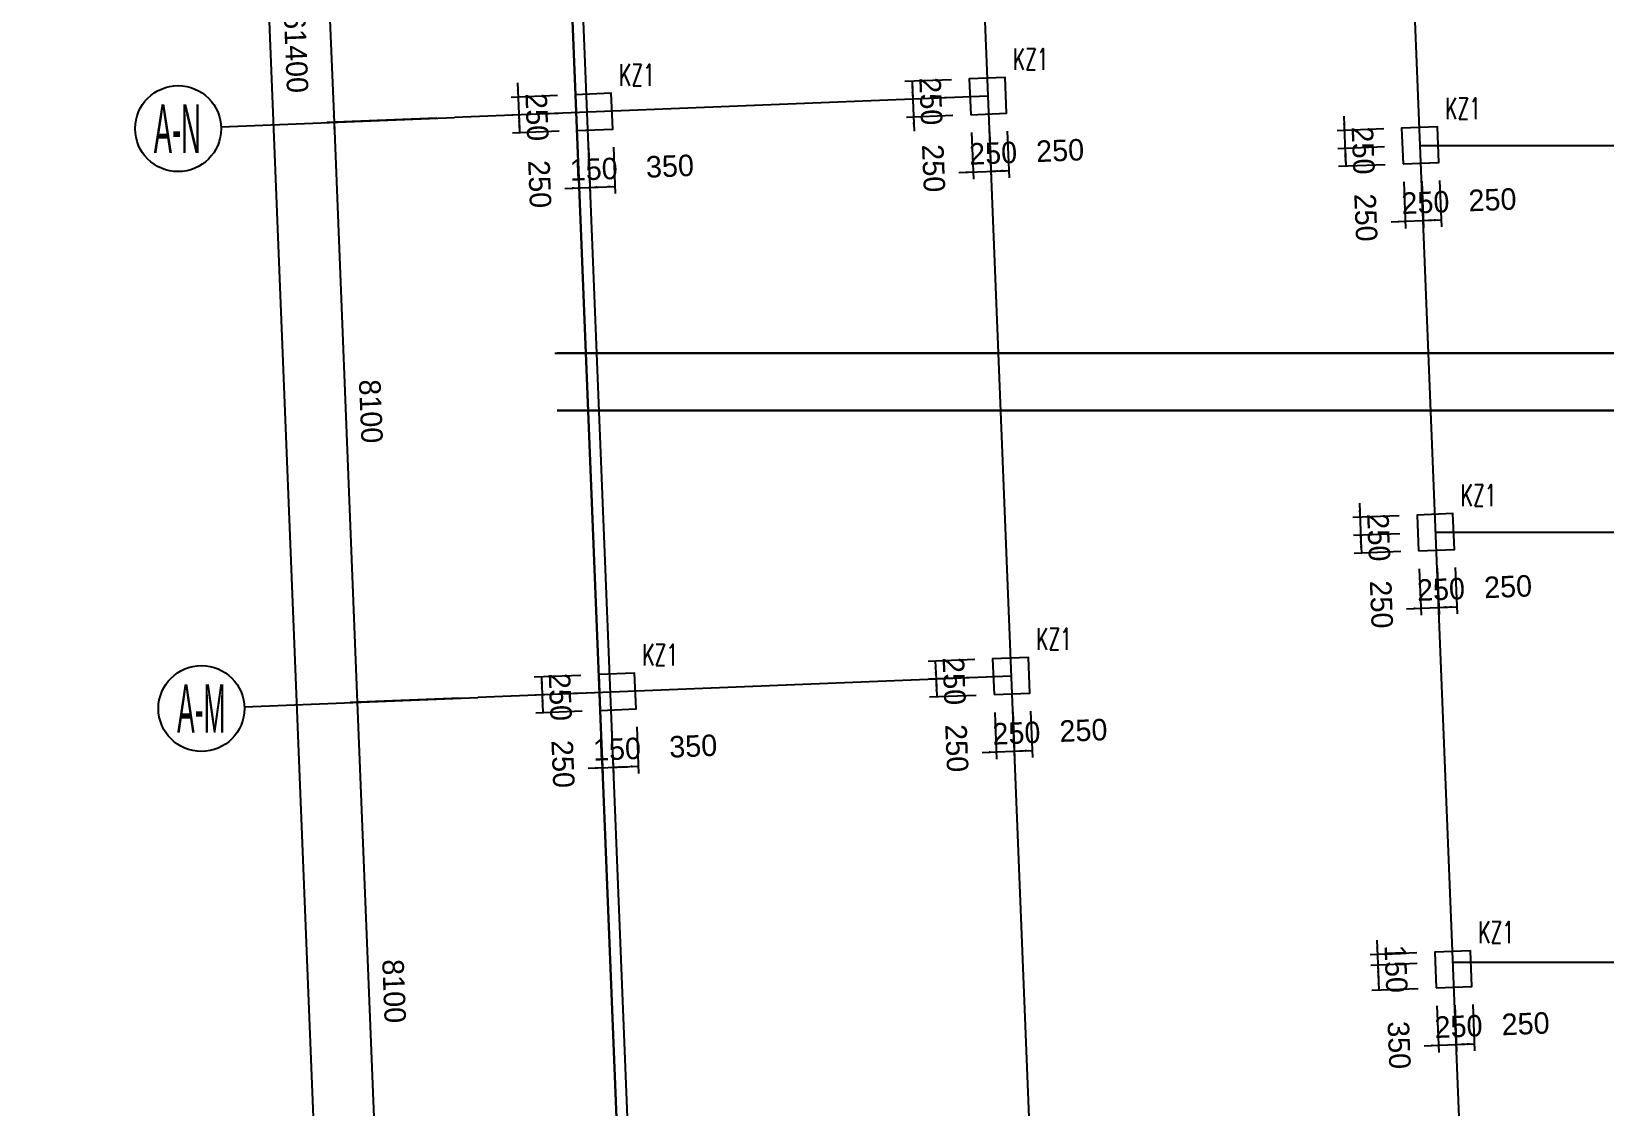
# Model space of a CAD drawing. Extents: x 387171 to 699106, y 11966 to 245688.
# Drawn here: x 471867 to 493817, y 136673 to 151678 of the extents above; entities that cross this region are included whole.
import ezdxf

# ---------------------------------------------------------------- set-up
doc = ezdxf.new("R2010")
doc.units = 0
doc.header["$LTSCALE"] = 100
doc.header["$MEASUREMENT"] = 0
for name, color, linetype in [('COLU', 7, 'Continuous'), ('DIM', 3, 'Continuous'), ('DOTE', 253, 'Continuous'), ('h后浇带', 51, 'Continuous'), ('L-AXIS', 3, 'Continuous'), ('NUM', 7, 'Continuous'), ('Q-dote', 253, 'Continuous')]:
    doc.layers.add(name, color=color, linetype=linetype)
doc.styles.add('hztxt', font='hztxt')
doc.styles.get("Standard").update_dxf_attribs({"font": 'standard'})
doc.dimstyles.get("Standard").update_dxf_attribs({"dimtxt": 300, "dimasz": 100, "dimexe": 100, "dimexo": 250, "dimgap": 100, "dimtad": 0, "dimtoh": 1, "dimdec": 0, "dimdsep": 46, "dimcen": 0.09, "dimclrt": 7, "dimadec": 0, "dimazin": 0, "dimtfac": 1, "dimtdec": 4, "dimtofl": 0, "dimtmove": 0, "dimatfit": 3, "dimfxl": 1, "dimtolj": 1, "dimtzin": 0, "dimarcsym": 0})

# ---------------------------------------------------------------- blocks, each defined once
blk = doc.blocks.new('*D3059')
at = {"layer": 'L-AXIS', "color": 0, "linetype": 'ByBlock', "lineweight": -2}
for p, q in [((474241, 232201), (471867, 232105)), ((478441, 70839), (471967, 232109)), ((480715, 70931), (478341, 70835))]:
    blk.add_line(p, q, dxfattribs=at)
for points in [[(471967, 232109), (471988, 232010), (471954, 232009)], [(478441, 70839), (478420, 70939), (478453, 70940)]]:
    blk.add_solid(points, dxfattribs=at)
at = {"layer": 'L-AXIS', "color": 7, "linetype": 'Continuous', "lineweight": -2, "insert": (475554, 151488), "char_height": 300, "width": 1111.67, "attachment_point": 5, "rotation": 272.2988, "style": 'hztxt'}
blk.add_mtext('161400', dxfattribs=at)
blk = doc.blocks.new('*D3528')
at = {"layer": 'L-AXIS', "color": 0, "linetype": 'ByBlock', "lineweight": -2}
for p, q in [((477847, 142373), (476314, 142312)), ((476414, 142316), (476739, 134222)), ((478172, 134280), (476639, 134218))]:
    blk.add_line(p, q, dxfattribs=at)
for points in [[(476414, 142316), (476435, 142216), (476402, 142215)], [(476739, 134222), (476719, 134321), (476752, 134323)]]:
    blk.add_solid(points, dxfattribs=at)
at = {"layer": 'L-AXIS', "color": 7, "linetype": 'Continuous', "lineweight": -2, "insert": (476926, 138283), "char_height": 300, "width": 775, "attachment_point": 5, "rotation": 272.2988, "style": 'hztxt'}
blk.add_mtext('8100', dxfattribs=at)
blk = doc.blocks.new('*D2511')
at = {"layer": 'L-AXIS', "color": 0, "linetype": 'ByBlock', "lineweight": -2}
for p, q in [((497348, 136753), (496946, 137476)), ((493061, 135204), (496995, 137389)), ((493414, 134569), (493012, 135292))]:
    blk.add_line(p, q, dxfattribs=at)
for points in [[(496995, 137389), (496915, 137326), (496899, 137355)], [(493061, 135204), (493140, 135267), (493156, 135238)]]:
    blk.add_solid(points, dxfattribs=at)
at = {"layer": 'L-AXIS', "color": 7, "linetype": 'Continuous', "lineweight": -2, "insert": (494834, 136667), "char_height": 300, "width": 790, "attachment_point": 5, "rotation": 29.0454, "style": 'hztxt'}
blk.add_mtext('4500', dxfattribs=at)
blk = doc.blocks.new('*D3813')
at = {"layer": 'L-AXIS', "color": 0, "linetype": 'ByBlock', "lineweight": -2}
for p, q in [((477523, 150467), (475989, 150405)), ((476089, 150409), (476414, 142316)), ((477847, 142373), (476314, 142312))]:
    blk.add_line(p, q, dxfattribs=at)
for points in [[(476089, 150409), (476110, 150310), (476077, 150308)], [(476414, 142316), (476394, 142415), (476427, 142416)]]:
    blk.add_solid(points, dxfattribs=at)
at = {"layer": 'L-AXIS', "color": 7, "linetype": 'Continuous', "lineweight": -2, "insert": (476602, 146376), "char_height": 300, "width": 775, "attachment_point": 5, "rotation": 272.2988, "style": 'hztxt'}
blk.add_mtext('8100', dxfattribs=at)
blk = doc.blocks.new('*D4047')
at = {"layer": 'L-AXIS', "color": 0, "linetype": 'ByBlock', "lineweight": -2}
for p, q in [((477198, 158560), (475665, 158499)), ((475764, 158503), (476089, 150409)), ((477523, 150467), (475989, 150405))]:
    blk.add_line(p, q, dxfattribs=at)
for points in [[(475764, 158503), (475785, 158403), (475752, 158402)], [(476089, 150409), (476069, 150508), (476102, 150510)]]:
    blk.add_solid(points, dxfattribs=at)
at = {"layer": 'L-AXIS', "color": 7, "linetype": 'Continuous', "lineweight": -2, "insert": (476277, 154470), "char_height": 300, "width": 775, "attachment_point": 5, "rotation": 272.2988, "style": 'hztxt'}
blk.add_mtext('8100', dxfattribs=at)
blk = doc.blocks.new('_AXISO')
blk.add_circle((0, 0), 0.5)
blk = doc.blocks.new('*D1734')
at = {"layer": 'DIM', "color": 0, "linetype": 'ByBlock', "lineweight": -2}
for p, q in [((490641, 138996), (490663, 138446)), ((491198, 138818), (490549, 138792)), ((491204, 138668), (490555, 138642))]:
    blk.add_line(p, q, dxfattribs=at)
for points in [[(490649, 138796), (490628, 138895), (490661, 138896)], [(490655, 138646), (490675, 138547), (490642, 138545)]]:
    blk.add_solid(points, dxfattribs=at)
at = {"layer": 'DIM', "color": 7, "linetype": 'Continuous', "lineweight": -2, "insert": (490907, 138594), "char_height": 300, "width": 476.67, "attachment_point": 5, "rotation": 272.2988, "style": 'hztxt'}
blk.add_mtext('150', dxfattribs=at)
blk = doc.blocks.new('*D3152')
at = {"layer": 'DIM', "color": 0, "linetype": 'ByBlock', "lineweight": -2}
for p, q in [((491204, 138668), (490555, 138642)), ((490655, 138646), (490669, 138296)), ((491218, 138318), (490569, 138292))]:
    blk.add_line(p, q, dxfattribs=at)
for points in [[(490655, 138646), (490675, 138547), (490642, 138545)], [(490669, 138296), (490648, 138395), (490681, 138397)]]:
    blk.add_solid(points, dxfattribs=at)
at = {"layer": 'DIM', "color": 7, "linetype": 'Continuous', "lineweight": -2, "insert": (490950, 137530), "char_height": 300, "width": 566.67, "attachment_point": 5, "rotation": 272.2988, "style": 'hztxt'}
blk.add_mtext('350', dxfattribs=at)
blk = doc.blocks.new('*D3400')
at = {"layer": 'DIM', "color": 0, "linetype": 'ByBlock', "lineweight": -2}
for p, q in [((491478, 138078), (491504, 137429)), ((491728, 138088), (491754, 137439)), ((491300, 137521), (491950, 137547))]:
    blk.add_line(p, q, dxfattribs=at)
for points in [[(491500, 137529), (491401, 137508), (491400, 137541)], [(491750, 137539), (491849, 137560), (491851, 137526)]]:
    blk.add_solid(points, dxfattribs=at)
at = {"layer": 'DIM', "color": 7, "linetype": 'Continuous', "lineweight": -2, "insert": (491780, 137790), "char_height": 300, "width": 566.67, "attachment_point": 5, "rotation": 2.2988, "style": 'hztxt'}
blk.add_mtext('250', dxfattribs=at)
blk = doc.blocks.new('*D1423')
at = {"layer": 'DIM', "color": 0, "linetype": 'ByBlock', "lineweight": -2}
for p, q in [((491728, 138088), (491754, 137439)), ((491978, 138098), (492004, 137449)), ((491750, 137539), (492000, 137549))]:
    blk.add_line(p, q, dxfattribs=at)
for points in [[(491750, 137539), (491849, 137560), (491851, 137526)], [(492000, 137549), (491900, 137528), (491899, 137562)]]:
    blk.add_solid(points, dxfattribs=at)
at = {"layer": 'DIM', "color": 7, "linetype": 'Continuous', "lineweight": -2, "insert": (492716, 137828), "char_height": 300, "width": 566.67, "attachment_point": 5, "rotation": 2.2988, "style": 'hztxt'}
blk.add_mtext('250', dxfattribs=at)
blk = doc.blocks.new('*D3949')
at = {"layer": 'DIM', "color": 0, "linetype": 'ByBlock', "lineweight": -2}
for p, q in [((490396, 145095), (490422, 144446)), ((490953, 144918), (490304, 144892)), ((490963, 144668), (490314, 144642))]:
    blk.add_line(p, q, dxfattribs=at)
for points in [[(490404, 144896), (490383, 144995), (490416, 144996)], [(490414, 144646), (490434, 144547), (490401, 144545)]]:
    blk.add_solid(points, dxfattribs=at)
at = {"layer": 'DIM', "color": 7, "linetype": 'Continuous', "lineweight": -2, "insert": (490665, 144616), "char_height": 300, "width": 566.67, "attachment_point": 5, "rotation": 272.2988, "style": 'hztxt'}
blk.add_mtext('250', dxfattribs=at)
blk = doc.blocks.new('*D4142')
at = {"layer": 'DIM', "color": 0, "linetype": 'ByBlock', "lineweight": -2}
for p, q in [((490963, 144668), (490314, 144642)), ((490414, 144646), (490424, 144396)), ((490973, 144418), (490324, 144392))]:
    blk.add_line(p, q, dxfattribs=at)
for points in [[(490414, 144646), (490434, 144547), (490401, 144545)], [(490424, 144396), (490403, 144495), (490436, 144497)]]:
    blk.add_solid(points, dxfattribs=at)
at = {"layer": 'DIM', "color": 7, "linetype": 'Continuous', "lineweight": -2, "insert": (490703, 143680), "char_height": 300, "width": 566.67, "attachment_point": 5, "rotation": 272.2988, "style": 'hztxt'}
blk.add_mtext('250', dxfattribs=at)
blk = doc.blocks.new('*D11')
at = {"layer": 'DIM', "color": 0, "linetype": 'ByBlock', "lineweight": -2}
for p, q in [((491233, 144178), (491259, 143529)), ((491483, 144188), (491509, 143539)), ((491055, 143621), (491705, 143647))]:
    blk.add_line(p, q, dxfattribs=at)
for points in [[(491255, 143629), (491156, 143608), (491155, 143641)], [(491505, 143639), (491604, 143659), (491606, 143626)]]:
    blk.add_solid(points, dxfattribs=at)
at = {"layer": 'DIM', "color": 7, "linetype": 'Continuous', "lineweight": -2, "insert": (491535, 143890), "char_height": 300, "width": 566.67, "attachment_point": 5, "rotation": 2.2988, "style": 'hztxt'}
blk.add_mtext('250', dxfattribs=at)
blk = doc.blocks.new('*D4335')
at = {"layer": 'DIM', "color": 0, "linetype": 'ByBlock', "lineweight": -2}
for p, q in [((491483, 144188), (491509, 143539)), ((491733, 144198), (491759, 143549)), ((491505, 143639), (491755, 143649))]:
    blk.add_line(p, q, dxfattribs=at)
for points in [[(491505, 143639), (491604, 143659), (491606, 143626)], [(491755, 143649), (491656, 143628), (491654, 143661)]]:
    blk.add_solid(points, dxfattribs=at)
at = {"layer": 'DIM', "color": 7, "linetype": 'Continuous', "lineweight": -2, "insert": (492471, 143928), "char_height": 300, "width": 566.67, "attachment_point": 5, "rotation": 2.2988, "style": 'hztxt'}
blk.add_mtext('250', dxfattribs=at)
blk = doc.blocks.new('*D2461')
at = {"layer": 'DIM', "color": 0, "linetype": 'ByBlock', "lineweight": -2}
for p, q in [((490179, 150495), (490205, 149846)), ((490737, 150318), (490087, 150292)), ((490747, 150068), (490097, 150042))]:
    blk.add_line(p, q, dxfattribs=at)
for points in [[(490187, 150296), (490166, 150395), (490200, 150396)], [(490197, 150046), (490218, 149947), (490184, 149945)]]:
    blk.add_solid(points, dxfattribs=at)
at = {"layer": 'DIM', "color": 7, "linetype": 'Continuous', "lineweight": -2, "insert": (490448, 150016), "char_height": 300, "width": 566.67, "attachment_point": 5, "rotation": 272.2988, "style": 'hztxt'}
blk.add_mtext('250', dxfattribs=at)
blk = doc.blocks.new('*D2676')
at = {"layer": 'DIM', "color": 0, "linetype": 'ByBlock', "lineweight": -2}
for p, q in [((490747, 150068), (490097, 150042)), ((490197, 150046), (490207, 149796)), ((490757, 149818), (490107, 149792))]:
    blk.add_line(p, q, dxfattribs=at)
for points in [[(490197, 150046), (490218, 149947), (490184, 149945)], [(490207, 149796), (490186, 149895), (490220, 149897)]]:
    blk.add_solid(points, dxfattribs=at)
at = {"layer": 'DIM', "color": 7, "linetype": 'Continuous', "lineweight": -2, "insert": (490486, 149080), "char_height": 300, "width": 566.67, "attachment_point": 5, "rotation": 272.2988, "style": 'hztxt'}
blk.add_mtext('250', dxfattribs=at)
blk = doc.blocks.new('*D3168')
at = {"layer": 'DIM', "color": 0, "linetype": 'ByBlock', "lineweight": -2}
for p, q in [((491016, 149578), (491042, 148929)), ((491266, 149588), (491292, 148939)), ((490839, 149021), (491488, 149047))]:
    blk.add_line(p, q, dxfattribs=at)
for points in [[(491288, 149039), (491388, 149059), (491389, 149026)], [(491038, 149029), (490939, 149008), (490938, 149041)]]:
    blk.add_solid(points, dxfattribs=at)
at = {"layer": 'DIM', "color": 7, "linetype": 'Continuous', "lineweight": -2, "insert": (491318, 149290), "char_height": 300, "width": 566.67, "attachment_point": 5, "rotation": 2.2988, "style": 'hztxt'}
blk.add_mtext('250', dxfattribs=at)
blk = doc.blocks.new('*D3370')
at = {"layer": 'DIM', "color": 0, "linetype": 'ByBlock', "lineweight": -2}
for p, q in [((491266, 149588), (491292, 148939)), ((491516, 149598), (491542, 148949)), ((491288, 149039), (491538, 149049))]:
    blk.add_line(p, q, dxfattribs=at)
for points in [[(491288, 149039), (491388, 149059), (491389, 149026)], [(491538, 149049), (491439, 149028), (491437, 149061)]]:
    blk.add_solid(points, dxfattribs=at)
at = {"layer": 'DIM', "color": 7, "linetype": 'Continuous', "lineweight": -2, "insert": (492254, 149328), "char_height": 300, "width": 566.67, "attachment_point": 5, "rotation": 2.2988, "style": 'hztxt'}
blk.add_mtext('250', dxfattribs=at)
blk = doc.blocks.new('*D413')
at = {"layer": 'DIM', "color": 0, "linetype": 'ByBlock', "lineweight": -2}
for p, q in [((479533, 142691), (478884, 142665)), ((478984, 142669), (478994, 142419)), ((479543, 142441), (478894, 142415))]:
    blk.add_line(p, q, dxfattribs=at)
for points in [[(478984, 142669), (479005, 142570), (478971, 142568)], [(478994, 142419), (478973, 142518), (479007, 142520)]]:
    blk.add_solid(points, dxfattribs=at)
at = {"layer": 'DIM', "color": 7, "linetype": 'Continuous', "lineweight": -2, "insert": (479245, 142389), "char_height": 300, "width": 566.67, "attachment_point": 5, "rotation": 272.2988, "style": 'hztxt'}
blk.add_mtext('250', dxfattribs=at)
blk = doc.blocks.new('*D393')
at = {"layer": 'DIM', "color": 0, "linetype": 'ByBlock', "lineweight": -2}
for p, q in [((479543, 142441), (478894, 142415)), ((478994, 142419), (479004, 142169)), ((479553, 142191), (478904, 142165))]:
    blk.add_line(p, q, dxfattribs=at)
for points in [[(478994, 142419), (479015, 142320), (478981, 142319)], [(479004, 142169), (478983, 142269), (479017, 142270)]]:
    blk.add_solid(points, dxfattribs=at)
at = {"layer": 'DIM', "color": 7, "linetype": 'Continuous', "lineweight": -2, "insert": (479283, 141454), "char_height": 300, "width": 566.67, "attachment_point": 5, "rotation": 272.2988, "style": 'hztxt'}
blk.add_mtext('250', dxfattribs=at)
blk = doc.blocks.new('*D605')
at = {"layer": 'DIM', "color": 0, "linetype": 'ByBlock', "lineweight": -2}
for p, q in [((479813, 141952), (479839, 141302)), ((479963, 141958), (479989, 141308)), ((479636, 141394), (480185, 141416))]:
    blk.add_line(p, q, dxfattribs=at)
for points in [[(479835, 141402), (479736, 141381), (479735, 141415)], [(479985, 141408), (480085, 141429), (480086, 141395)]]:
    blk.add_solid(points, dxfattribs=at)
at = {"layer": 'DIM', "color": 7, "linetype": 'Continuous', "lineweight": -2, "insert": (480037, 141660), "char_height": 300, "width": 476.67, "attachment_point": 5, "rotation": 2.2988, "style": 'hztxt'}
blk.add_mtext('150', dxfattribs=at)
blk = doc.blocks.new('*D860')
at = {"layer": 'DIM', "color": 0, "linetype": 'ByBlock', "lineweight": -2}
for p, q in [((479963, 141958), (479989, 141308)), ((480313, 141972), (480339, 141322)), ((479985, 141408), (480335, 141422))]:
    blk.add_line(p, q, dxfattribs=at)
for points in [[(479985, 141408), (480085, 141429), (480086, 141395)], [(480335, 141422), (480236, 141401), (480234, 141435)]]:
    blk.add_solid(points, dxfattribs=at)
at = {"layer": 'DIM', "color": 7, "linetype": 'Continuous', "lineweight": -2, "insert": (481101, 141703), "char_height": 300, "width": 566.67, "attachment_point": 5, "rotation": 2.2988, "style": 'hztxt'}
blk.add_mtext('350', dxfattribs=at)
blk = doc.blocks.new('*D3550')
at = {"layer": 'DIM', "color": 0, "linetype": 'ByBlock', "lineweight": -2}
for p, q in [((485029, 142912), (484380, 142886)), ((484479, 142890), (484489, 142640)), ((485039, 142662), (484390, 142636))]:
    blk.add_line(p, q, dxfattribs=at)
for points in [[(484479, 142890), (484500, 142790), (484467, 142789)], [(484489, 142640), (484469, 142739), (484502, 142740)]]:
    blk.add_solid(points, dxfattribs=at)
at = {"layer": 'DIM', "color": 7, "linetype": 'Continuous', "lineweight": -2, "insert": (484741, 142610), "char_height": 300, "width": 566.67, "attachment_point": 5, "rotation": 272.2988, "style": 'hztxt'}
blk.add_mtext('250', dxfattribs=at)
blk = doc.blocks.new('*D3796')
at = {"layer": 'DIM', "color": 0, "linetype": 'ByBlock', "lineweight": -2}
for p, q in [((485039, 142662), (484390, 142636)), ((484489, 142640), (484500, 142390)), ((485049, 142412), (484400, 142386))]:
    blk.add_line(p, q, dxfattribs=at)
for points in [[(484489, 142640), (484510, 142541), (484477, 142539)], [(484500, 142390), (484479, 142489), (484512, 142491)]]:
    blk.add_solid(points, dxfattribs=at)
at = {"layer": 'DIM', "color": 7, "linetype": 'Continuous', "lineweight": -2, "insert": (484778, 141674), "char_height": 300, "width": 566.67, "attachment_point": 5, "rotation": 272.2988, "style": 'hztxt'}
blk.add_mtext('250', dxfattribs=at)
blk = doc.blocks.new('*D4004')
at = {"layer": 'DIM', "color": 0, "linetype": 'ByBlock', "lineweight": -2}
for p, q in [((485309, 142172), (485335, 141523)), ((485559, 142182), (485585, 141533)), ((485131, 141615), (485781, 141641))]:
    blk.add_line(p, q, dxfattribs=at)
for points in [[(485331, 141623), (485232, 141602), (485230, 141635)], [(485581, 141633), (485680, 141653), (485681, 141620)]]:
    blk.add_solid(points, dxfattribs=at)
at = {"layer": 'DIM', "color": 7, "linetype": 'Continuous', "lineweight": -2, "insert": (485611, 141884), "char_height": 300, "width": 566.67, "attachment_point": 5, "rotation": 2.2988, "style": 'hztxt'}
blk.add_mtext('250', dxfattribs=at)
blk = doc.blocks.new('*D4238')
at = {"layer": 'DIM', "color": 0, "linetype": 'ByBlock', "lineweight": -2}
for p, q in [((485559, 142182), (485585, 141533)), ((485808, 142192), (485835, 141543)), ((485581, 141633), (485831, 141643))]:
    blk.add_line(p, q, dxfattribs=at)
for points in [[(485581, 141633), (485680, 141653), (485681, 141620)], [(485831, 141643), (485731, 141622), (485730, 141655)]]:
    blk.add_solid(points, dxfattribs=at)
at = {"layer": 'DIM', "color": 7, "linetype": 'Continuous', "lineweight": -2, "insert": (486546, 141922), "char_height": 300, "width": 566.67, "attachment_point": 5, "rotation": 2.2988, "style": 'hztxt'}
blk.add_mtext('250', dxfattribs=at)
blk = doc.blocks.new('*D4180')
at = {"layer": 'DIM', "color": 0, "linetype": 'ByBlock', "lineweight": -2}
for p, q in [((478651, 150962), (478677, 150313)), ((479209, 150784), (478559, 150758)), ((479219, 150535), (478569, 150509))]:
    blk.add_line(p, q, dxfattribs=at)
for points in [[(478659, 150762), (478638, 150862), (478672, 150863)], [(478669, 150513), (478690, 150413), (478656, 150412)]]:
    blk.add_solid(points, dxfattribs=at)
at = {"layer": 'DIM', "color": 7, "linetype": 'Continuous', "lineweight": -2, "insert": (478920, 150482), "char_height": 300, "width": 566.67, "attachment_point": 5, "rotation": 272.2988, "style": 'hztxt'}
blk.add_mtext('250', dxfattribs=at)
blk = doc.blocks.new('*D2313')
at = {"layer": 'DIM', "color": 0, "linetype": 'ByBlock', "lineweight": -2}
for p, q in [((479219, 150535), (478569, 150509)), ((478669, 150513), (478679, 150263)), ((479229, 150285), (478579, 150259))]:
    blk.add_line(p, q, dxfattribs=at)
for points in [[(478669, 150513), (478690, 150413), (478656, 150412)], [(478679, 150263), (478658, 150362), (478692, 150363)]]:
    blk.add_solid(points, dxfattribs=at)
at = {"layer": 'DIM', "color": 7, "linetype": 'Continuous', "lineweight": -2, "insert": (478958, 149547), "char_height": 300, "width": 566.67, "attachment_point": 5, "rotation": 272.2988, "style": 'hztxt'}
blk.add_mtext('250', dxfattribs=at)
blk = doc.blocks.new('*D2493')
at = {"layer": 'DIM', "color": 0, "linetype": 'ByBlock', "lineweight": -2}
for p, q in [((479488, 150045), (479514, 149396)), ((479638, 150051), (479664, 149402)), ((479311, 149488), (479860, 149510))]:
    blk.add_line(p, q, dxfattribs=at)
for points in [[(479510, 149496), (479411, 149475), (479410, 149508)], [(479660, 149502), (479760, 149522), (479761, 149489)]]:
    blk.add_solid(points, dxfattribs=at)
at = {"layer": 'DIM', "color": 7, "linetype": 'Continuous', "lineweight": -2, "insert": (479712, 149754), "char_height": 300, "width": 476.67, "attachment_point": 5, "rotation": 2.2988, "style": 'hztxt'}
blk.add_mtext('150', dxfattribs=at)
blk = doc.blocks.new('*D3027')
at = {"layer": 'DIM', "color": 0, "linetype": 'ByBlock', "lineweight": -2}
for p, q in [((479638, 150051), (479664, 149402)), ((479988, 150065), (480014, 149416)), ((479660, 149502), (480010, 149516))]:
    blk.add_line(p, q, dxfattribs=at)
for points in [[(479660, 149502), (479760, 149522), (479761, 149489)], [(480010, 149516), (479911, 149495), (479909, 149528)]]:
    blk.add_solid(points, dxfattribs=at)
at = {"layer": 'DIM', "color": 7, "linetype": 'Continuous', "lineweight": -2, "insert": (480776, 149797), "char_height": 300, "width": 566.67, "attachment_point": 5, "rotation": 2.2988, "style": 'hztxt'}
blk.add_mtext('350', dxfattribs=at)
blk = doc.blocks.new('*D372')
at = {"layer": 'DIM', "color": 0, "linetype": 'ByBlock', "lineweight": -2}
for p, q in [((484704, 151005), (484055, 150979)), ((484155, 150983), (484165, 150733)), ((484714, 150755), (484065, 150729))]:
    blk.add_line(p, q, dxfattribs=at)
for points in [[(484155, 150983), (484175, 150884), (484142, 150882)], [(484165, 150733), (484144, 150832), (484177, 150834)]]:
    blk.add_solid(points, dxfattribs=at)
at = {"layer": 'DIM', "color": 7, "linetype": 'Continuous', "lineweight": -2, "insert": (484416, 150703), "char_height": 300, "width": 566.67, "attachment_point": 5, "rotation": 272.2988, "style": 'hztxt'}
blk.add_mtext('250', dxfattribs=at)
blk = doc.blocks.new('*D625')
at = {"layer": 'DIM', "color": 0, "linetype": 'ByBlock', "lineweight": -2}
for p, q in [((484157, 150933), (484183, 150284)), ((484714, 150755), (484065, 150729)), ((484724, 150506), (484075, 150479))]:
    blk.add_line(p, q, dxfattribs=at)
for points in [[(484165, 150733), (484144, 150832), (484177, 150834)], [(484175, 150483), (484195, 150384), (484162, 150383)]]:
    blk.add_solid(points, dxfattribs=at)
at = {"layer": 'DIM', "color": 7, "linetype": 'Continuous', "lineweight": -2, "insert": (484454, 149768), "char_height": 300, "width": 566.67, "attachment_point": 5, "rotation": 272.2988, "style": 'hztxt'}
blk.add_mtext('250', dxfattribs=at)
blk = doc.blocks.new('*D840')
at = {"layer": 'DIM', "color": 0, "linetype": 'ByBlock', "lineweight": -2}
for p, q in [((484984, 150266), (485010, 149616)), ((485234, 150276), (485260, 149626)), ((484806, 149708), (485456, 149734))]:
    blk.add_line(p, q, dxfattribs=at)
for points in [[(485006, 149716), (484907, 149696), (484905, 149729)], [(485256, 149726), (485355, 149747), (485356, 149714)]]:
    blk.add_solid(points, dxfattribs=at)
at = {"layer": 'DIM', "color": 7, "linetype": 'Continuous', "lineweight": -2, "insert": (485286, 149978), "char_height": 300, "width": 566.67, "attachment_point": 5, "rotation": 2.2988, "style": 'hztxt'}
blk.add_mtext('250', dxfattribs=at)
blk = doc.blocks.new('*D3306')
at = {"layer": 'DIM', "color": 0, "linetype": 'ByBlock', "lineweight": -2}
for p, q in [((485234, 150276), (485260, 149626)), ((485484, 150286), (485510, 149636)), ((485256, 149726), (485506, 149736))]:
    blk.add_line(p, q, dxfattribs=at)
for points in [[(485256, 149726), (485355, 149747), (485356, 149714)], [(485506, 149736), (485406, 149716), (485405, 149749)]]:
    blk.add_solid(points, dxfattribs=at)
at = {"layer": 'DIM', "color": 7, "linetype": 'Continuous', "lineweight": -2, "insert": (486221, 150015), "char_height": 300, "width": 566.67, "attachment_point": 5, "rotation": 2.2988, "style": 'hztxt'}
blk.add_mtext('250', dxfattribs=at)
blk = doc.blocks.new('1')
at = {"layer": 'DOTE'}
blk.add_line((458698, 592855), (587451, 458371), dxfattribs=at)
blk = doc.blocks.new('后浇带现场')
at = {"color": 6, "lineweight": 30}
for points in [[(662200, 674230), (718557, 674230), (718557, 624270), (707583, 624270), (707286, 620897), (700215, 616964), (698139, 620873), (664797, 619534)], [(662200, 673430), (717757, 673430), (717757, 625070), (706851, 625070), (706526, 621390), (700538, 618060), (698609, 621692), (664765, 620333)]]:
    blk.add_lwpolyline(points, dxfattribs=at)
at = {"layer": 'h后浇带', "color": 1}
for p, q in [((662168, 674230), (787754, 674230)), ((662200, 673430), (787536, 673430))]:
    blk.add_line(p, q, dxfattribs=at)
at = {"layer": 'Q-dote'}
blk.add_line((659263, 761135), (666731, 575100), dxfattribs=at)
at = {"color": 1, "lineweight": 30, "rotation": 318.5460777723208}
blk.add_blockref('1', (-77006, 620463), dxfattribs=at)

msp = doc.modelspace()

# ---------------------------------------------------------------- linework, layer by layer
at = {"color": 6, "lineweight": 30}
msp.add_lwpolyline([(476181.3, 232428.8), (494258.1, 233154.4), (494258.1, 231537.9), (540808.1, 231537.9), (540808.1, 232387.9), (590208.1, 232387.9), (590208.1, 232187.9), (593108.1, 232187.9), (593108.1, 230737.9), (608058.1, 230737.9), (608058.1, 231687.9), (648158.1, 231687.9), (648158.1, 230737.9), (657058.1, 230737.9), (657158.1, 196187.9), (658248.2, 196187.9), (663075.9, 83077.9), (659946, 47787.8), (654318.1, 48286.9), (653832.2, 42808.4), (496133.5, 56794.9), (482757.4, 68610.1), (476181.3, 232428.8)], dxfattribs=at)
at = {"layer": 'COLU'}
for points in [[(484974, 150515.5), (485473.6, 150535.6), (485453.5, 151035.2), (484953.9, 151015.1)], [(479478.4, 150294.9), (479978, 150315), (479957.9, 150814.6), (479458.3, 150794.5)], [(491006.4, 149828.1), (491506, 149848.2), (491485.9, 150347.8), (490986.3, 150327.7)], [(491223.2, 144428.1), (491722.8, 144448.2), (491702.7, 144947.8), (491203.1, 144927.7)], [(485298.9, 142422.1), (485798.5, 142442.1), (485778.4, 142941.7), (485278.8, 142921.7)], [(479803.3, 142201.4), (480302.9, 142221.5), (480282.8, 142721.1), (479783.2, 142701)], [(491468, 138328.2), (491967.6, 138348.2), (491947.6, 138847.8), (491448, 138827.8)]]:
    msp.add_lwpolyline(points, close=True, dxfattribs=at)
at = {"layer": 'DOTE'}
for p, q in [((495323.3, 48523.1), (487855.3, 234558.3)), ((481860.1, 234317.6), (489328.1, 48282.5)), ((476264.6, 234093), (483732.6, 48057.9)), ((485213.7, 150775.4), (477772.3, 150476.6)), ((491246.2, 150087.9), (605563.5, 150087.9)), ((491462.9, 144687.9), (604647.2, 144687.9)), ((485538.6, 142681.9), (478097.2, 142383.2)), ((491703.8, 138687.9), (593508.1, 138687.9))]:
    msp.add_line(p, q, dxfattribs=at)
at = {"layer": 'L-AXIS'}
for p, q in [((474513.1, 150345.8), (477772.3, 150476.6)), ((474838, 142252.3), (478097.2, 142383.2))]:
    msp.add_line(p, q, dxfattribs=at)

# ---------------------------------------------------------------- block references
at = {"color": 3, "lineweight": 30}
msp.add_blockref('后浇带现场', (-182998.7, -527042.1), dxfattribs=at)
at = {"layer": 'L-AXIS'}
ref = msp.add_blockref('_AXISO', (473913.6, 150321.7), dxfattribs=dict(at, xscale=1199.999999999997, yscale=1200, rotation=359.999645787379))
ref.add_attrib('A', 'A-N', (473574.2, 149982.3), dxfattribs={"height": 678.82, "style": 'hztxt', "width": 0.419355})
ref = msp.add_blockref('_AXISO', (474238.5, 142228.3), dxfattribs=dict(at, xscale=1199.999999999997, yscale=1200, rotation=359.999645787379))
ref.add_attrib('A', 'A-M', (473899.1, 141888.9), dxfattribs={"height": 678.82, "style": 'hztxt', "width": 0.40625})

# ---------------------------------------------------------------- texts
at = {"layer": 'NUM', "color": 200, "width": 0.7}
for p in [(485559.6, 151141.3), (480064, 150920.6), (491592, 150453.8), (491808.8, 145053.8), (485884.5, 143047.8), (480388.9, 142827.2), (492053.6, 138953.9)]:
    msp.add_text('KZ1', height=300, dxfattribs=at).set_placement(p)

# ---------------------------------------------------------------- dimensions: what is measured, and where the dimension line sits
at = {"layer": 'DIM', "color": 200}
for p1, p2, picture, middle in [((484953.9, 151015.1), (484963.9, 150765.3), '*D372', (484395.6, 151211)), ((479458.3, 150794.5), (479468.4, 150544.7), '*D4180', (478900, 150990.4)), ((484963.9, 150765.3), (484974, 150515.5), '*D625', (484433.2, 150275.6)), ((479468.4, 150544.7), (479478.4, 150294.9), '*D2313', (478937.6, 150055)), ((484974, 150515.5), (485223.8, 150525.6), '*D840', (484778.1, 149957.2)), ((485223.8, 150525.6), (485473.6, 150535.6), '*D3306', (485713.5, 149994.8)), ((490986.3, 150327.7), (490996.4, 150077.9), '*D2461', (490428, 150523.5)), ((479478.4, 150294.9), (479628.3, 150300.9), '*D2493', (479298.7, 149737.3)), ((479628.3, 150300.9), (479978, 150315), '*D3027', (480218, 149774.2)), ((490996.4, 150077.9), (491006.4, 149828.1), '*D2676', (490465.6, 149588.1)), ((491006.4, 149828.1), (491256.2, 149838.1), '*D3168', (490810.6, 149269.8)), ((491256.2, 149838.1), (491506, 149848.2), '*D3370', (491746, 149307.3)), ((491203.1, 144927.7), (491213.1, 144677.9), '*D3949', (490644.8, 145123.5)), ((491213.1, 144677.9), (491223.2, 144428.1), '*D4142', (490682.4, 144188.1)), ((491223.2, 144428.1), (491473, 144438.1), '*D11', (491027.3, 143869.8)), ((491473, 144438.1), (491722.8, 144448.2), '*D4335', (491962.7, 143907.3)), ((485278.8, 142921.7), (485288.8, 142671.9), '*D3550', (484720.5, 143117.5)), ((479783.2, 142701), (479793.3, 142451.2), '*D413', (479224.9, 142896.9)), ((485288.8, 142671.9), (485298.9, 142422.1), '*D3796', (484758.1, 142182.1)), ((479793.3, 142451.2), (479803.3, 142201.4), '*D393', (479262.5, 141961.5)), ((485298.9, 142422.1), (485548.7, 142432.1), '*D4004', (485103, 141863.7)), ((485548.7, 142432.1), (485798.5, 142442.1), '*D4238', (486038.4, 141901.3)), ((479803.3, 142201.4), (479953.2, 142207.5), '*D605', (479623.6, 141643.8)), ((479953.2, 142207.5), (480302.9, 142221.5), '*D860', (480542.8, 141680.7)), ((491448, 138827.8), (491454, 138677.9), '*D1734', (490890.3, 139007.5)), ((491454, 138677.9), (491468, 138328.2), '*D3152', (490927.2, 138088.2)), ((491468, 138328.2), (491717.8, 138338.2), '*D3400', (491272.2, 137769.9)), ((491717.8, 138338.2), (491967.6, 138348.2), '*D1423', (492207.6, 137807.4))]:
    dim = msp.add_aligned_dim(p1=p1, p2=p2, distance=-800, dimstyle='Standard', dxfattribs=at)
    dim.commit()
    dim.dimension.update_dxf_attribs({"geometry": picture, "text_midpoint": middle})
at = {"layer": 'L-AXIS'}
for base, p1, p2, angle, picture, middle in [((471967, 232109.5), (480965.1, 70940.7), (474491.3, 232210.8), 92.29877, '*D3059', (475553.6, 151488.5)), ((476089.4, 150409.1), (477447.4, 158570.1), (477772.3, 150476.6), 92.29877, '*D4047', (476276.7, 154469.9)), ((476414.3, 142315.6), (477772.3, 150476.6), (478097.2, 142383.2), 92.29877, '*D3813', (476601.6, 146376.4)), ((476739.2, 134222.1), (478097.2, 142383.2), (478422.1, 134289.7), 92.29877, '*D3528', (476926.4, 138282.9)), ((496994.7, 137388.9), (493535, 134350), (497469, 136534.8), 29.04537, '*D2511', (494833.7, 136666.6))]:
    dim = msp.add_linear_dim(base=base, p1=p1, p2=p2, angle=angle, dimstyle='Standard', dxfattribs=at)
    dim.commit()
    dim.dimension.update_dxf_attribs({"geometry": picture, "text_midpoint": middle})

doc.saveas('drawing.dxf')
